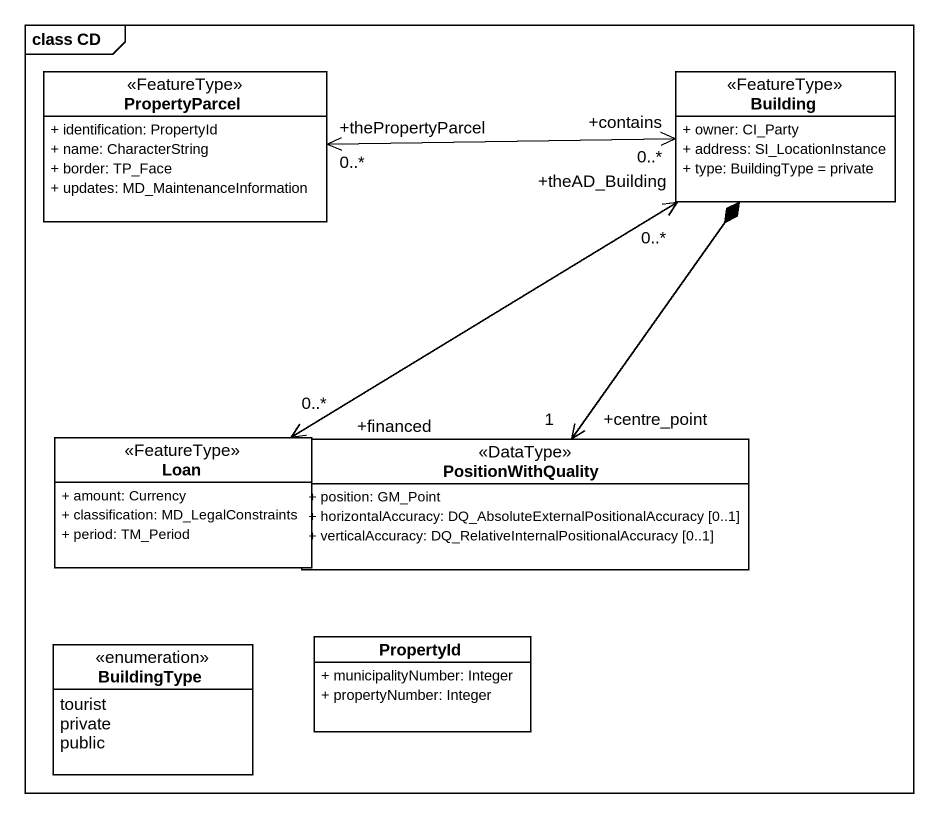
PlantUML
@startuml
mainframe class CD
hide circle
hide empty members
skinparam classAttributeIconSize 0
class PropertyParcel <<FeatureType>> {
  + identification: PropertyId
  + name: CharacterString
  + border: TP_Face
  + updates: MD_MaintenanceInformation
}
class Building <<FeatureType>> {
  + owner: CI_Party
  + address: SI_LocationInstance
  + type: BuildingType = private
}
class Loan <<FeatureType>> {
  + amount: Currency
  + classification: MD_LegalConstraints
  + period: TM_Period
}
class PositionWithQuality <<DataType>> {
  + position: GM_Point
  + horizontalAccuracy: DQ_AbsoluteExternalPositionalAccuracy [0..1]
  + verticalAccuracy: DQ_RelativeInternalPositionalAccuracy [0..1]
}
enum BuildingType {
  tourist
  private
  public
}
class PropertyId {
  + municipalityNumber: Integer
  + propertyNumber: Integer
}
PropertyParcel "+thePropertyParcel\n0..*" <-right-> "+contains\n0..*" Building
Loan "+financed\n0..*" <-up-> "+theAD_Building\n0..*" Building
PositionWithQuality "+centre_point\n1" <-up-* Building
@enduml
